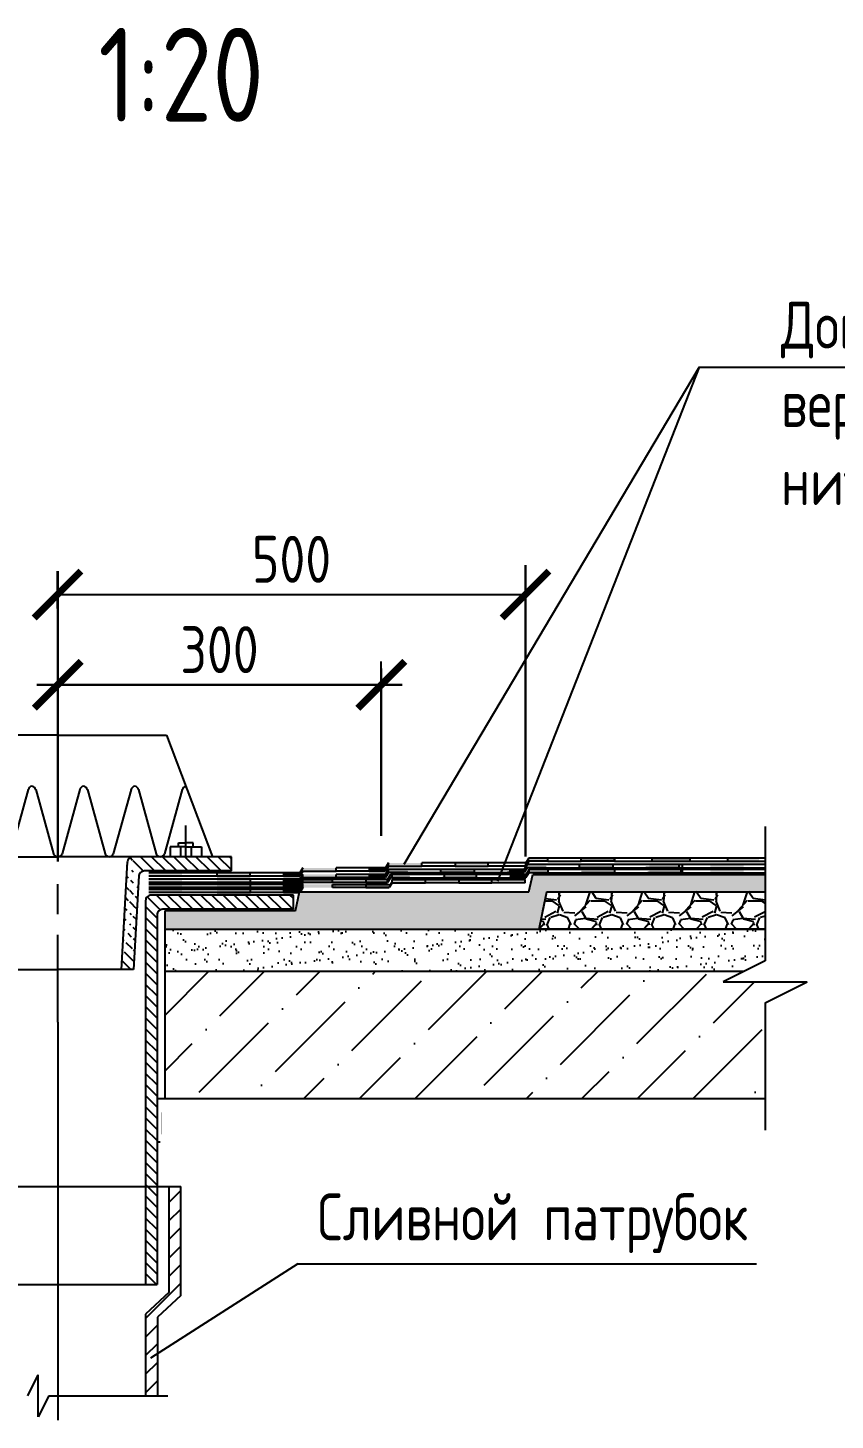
# Model space of a CAD drawing. Header units: millimetres. Extents: x 83035 to 329678, y -103769 to 22061.
# Drawn here: x 231808 to 236113, y -20901 to -13481 of the extents above; entities that cross this region are included whole.
import ezdxf

# ---------------------------------------------------------------- set-up
doc = ezdxf.new("R2010")
doc.units = ezdxf.units.MM
doc.header["$LTSCALE"] = 10
doc.layers.add('Все', color=250, linetype='Continuous')
doc.layers.add('Размерный', color=3, linetype='Continuous', lineweight=30)
doc.layers.add('Текст разрез', color=244, linetype='Continuous', lineweight=20)
doc.styles.add('1.10', font='', dxfattribs={"height": 25})
doc.styles.add('2.5', font='', dxfattribs={"height": 250})
doc.styles.get('1.10').set_extended_font_data('GOST type A')
doc.styles.get('2.5').set_extended_font_data('GOST type A')
doc.dimstyles.new('Размеры', dxfattribs={"dimtxt": 250, "dimasz": 250, "dimexe": 125, "dimexo": 62.5, "dimgap": 62.5, "dimtad": 1, "dimtxsty": '2.5', "dimblk": 'ARCHTICK', "dimcen": 250, "dimadec": 0, "dimazin": 0, "dimtfac": 1, "dimtmove": 1, "dimatfit": 3, "dimfxl": 1.25, "dimarcsym": 0})

# ---------------------------------------------------------------- blocks, each defined once
blk = doc.blocks.new('_ArchTick')
at = {"color": 0, "linetype": 'ByBlock', "const_width": 0.15}
blk.add_lwpolyline([(-0.5, -0.5), (0.5, 0.5)], dxfattribs=at)
blk = doc.blocks.new('*D360')
at = {"layer": 'Размерный', "color": 0, "linetype": 'ByBlock', "lineweight": -2, "ltscale": 500}
for p, q in [((231967.3, -17057.4), (231967.3, -16857.4)), ((233692.2, -17057.4), (233692.2, -16857.4)), ((231967.3, -16982.4), (233692.2, -16982.4))]:
    blk.add_line(p, q, dxfattribs=at)
at = {"layer": 'Размерный', "color": 0, "lineweight": -2, "ltscale": 500, "xscale": 250, "yscale": 250, "zscale": 250, "rotation": 180}
blk.add_blockref('_ArchTick', (231967.3, -16982.4), dxfattribs=at)
at = {"layer": 'Размерный', "color": 0, "lineweight": -2, "ltscale": 500, "xscale": 250, "yscale": 250, "zscale": 250}
blk.add_blockref('_ArchTick', (233692.2, -16982.4), dxfattribs=at)
at = {"layer": 'Размерный', "color": 0, "ltscale": 500, "insert": (232829.7, -16794.9), "char_height": 250, "attachment_point": 5, "style": '2.5'}
blk.add_mtext('300', dxfattribs=at)
blk = doc.blocks.new('*D361')
at = {"layer": 'Размерный', "color": 0, "linetype": 'ByBlock', "lineweight": -2, "ltscale": 500}
for p, q in [((231966.1, -16575.9), (231966.1, -16375.9)), ((234461.5, -16575.9), (234461.5, -16375.9)), ((231966.1, -16500.9), (234461.5, -16500.9))]:
    blk.add_line(p, q, dxfattribs=at)
at = {"layer": 'Размерный', "color": 0, "lineweight": -2, "ltscale": 500, "xscale": 250, "yscale": 250, "zscale": 250, "rotation": 180}
blk.add_blockref('_ArchTick', (231966.1, -16500.9), dxfattribs=at)
at = {"layer": 'Размерный', "color": 0, "lineweight": -2, "ltscale": 500, "xscale": 250, "yscale": 250, "zscale": 250}
blk.add_blockref('_ArchTick', (234461.5, -16500.9), dxfattribs=at)
at = {"layer": 'Размерный', "color": 0, "ltscale": 500, "insert": (233213.8, -16313.4), "char_height": 250, "attachment_point": 5, "style": '2.5'}
blk.add_mtext('500', dxfattribs=at)

msp = doc.modelspace()

# ---------------------------------------------------------------- hatches: boundary and pattern name
at = {"layer": 'Все'}
h = msp.add_hatch(dxfattribs=at)
h.set_pattern_fill('ANSI31', color=0, scale=335.412, angle=90, style=0)
h.set_pattern_definition([(135, (-1056999.146, 145414.79), (-29.6465125, -29.6465125), [])])
edge = h.paths.add_edge_path()
edge.add_line((232892.787, -17898.978), (232367.571, -17898.978))
edge.add_line((232892.787, -17974.475), (232892.787, -17898.978))
edge.add_line((232892.787, -17974.475), (232429.453, -17974.475))
edge.add_arc((232429.694, -18004.549), 30.075, 89.5405124, 180.2141095)
edge.add_line((232337.936, -17925.597), (232305.148, -18500.201))
edge.add_line((232399.816, -18001.213), (232371.342, -18500.201))
edge.add_arc((232367.812, -17929.052), 30.075, 89.5405124, 180.2141095)
edge.add_line((232371.342, -18500.201), (232305.148, -18500.201))
for points in [[(233714.965, -17975.186), (233715.383, -17958.153), (233731.505, -17931.947), (233731.505, -17949.009)], [(233908.601, -17949.009), (233908.601, -17931.947), (233731.503, -17931.947), (233731.503, -17949.009)], [(234262.796, -17949.009), (234262.796, -17931.947), (234085.698, -17931.947), (234085.698, -17949.009)], [(234453.472, -17983.352), (234453.89, -17966.319), (234470.012, -17940.113), (234470.012, -17957.175)], [(234580.909, -17922.831), (234580.909, -17905.769), (234478.954, -17905.769), (234462.414, -17931.947), (234462.414, -17949.009), (234478.954, -17922.831)], [(234571.968, -17940.113), (234470.012, -17940.113), (234470.012, -17957.175), (234571.968, -17957.175)], [(234749.065, -17957.175), (234749.065, -17940.113), (234926.163, -17940.113), (234926.163, -17957.175)], [(234935.104, -17922.831), (234935.104, -17905.769), (234758.007, -17905.769), (234758.007, -17922.831)], [(235120.857, -17957.175), (235120.857, -17940.113), (235297.955, -17940.113), (235297.955, -17957.175)], [(235338.599, -17905.77), (235136.852, -17905.77), (235136.852, -17922.831), (235338.599, -17922.831)], [(235446.745, -17957.175), (235446.745, -17940.113), (235623.843, -17940.113), (235623.843, -17957.175)], [(235706.816, -17905.77), (235540.347, -17905.77), (235540.347, -17922.831), (235706.816, -17922.831)], [(232629.47, -17984.302), (232452.372, -17984.302), (232452.372, -18001.364), (232629.47, -18001.364)], [(232629.64, -18018.645), (232452.543, -18018.645), (232452.543, -18035.707), (232629.64, -18035.707)], [(232994.046, -17984.302), (232816.948, -17984.302), (232816.948, -18001.364), (232994.046, -18001.364)], [(232994.216, -18018.645), (232817.119, -18018.645), (232817.119, -18035.707), (232994.216, -18035.707)], [(233258.104, -17984.33), (233171.143, -17984.302), (233171.143, -18001.364), (233257.686, -18001.364)], [(233258.275, -18018.674), (233171.314, -18018.645), (233171.314, -18035.707), (233257.857, -18035.707)], [(233257.686, -18001.364), (233258.104, -17984.33), (233274.227, -17958.124), (233274.227, -17975.186)], [(233257.857, -18035.707), (233258.275, -18018.674), (233274.397, -17992.468), (233274.397, -18009.53)], [(233257.857, -18062.946), (233258.275, -18045.912), (233274.397, -18019.706), (233274.397, -18036.768)], [(233451.324, -17958.124), (233274.227, -17958.124), (233274.227, -17975.186), (233451.324, -17975.186)], [(233451.495, -17992.468), (233274.397, -17992.468), (233274.397, -18009.53), (233451.495, -18009.53)], [(233274.397, -18019.676), (233274.397, -18036.768), (233436.835, -18036.768), (233436.835, -18019.706)], [(233609.3, -18019.706), (233609.3, -18036.768), (233725.589, -18036.768), (233726.007, -18019.735)], [(233715.383, -17958.153), (233628.422, -17958.124), (233628.422, -17975.186), (233714.965, -17975.186)], [(233715.553, -17992.496), (233628.592, -17992.468), (233628.592, -18009.53), (233715.135, -18009.53)], [(233715.135, -18009.53), (233715.553, -17992.496), (233731.675, -17966.29), (233731.675, -17983.352)], [(233725.589, -18036.768), (233726.008, -18019.734), (233742.13, -17993.528), (233742.13, -18010.59)], [(233833.631, -17966.29), (233731.675, -17966.29), (233731.675, -17983.352), (233833.631, -17983.352)], [(233734.496, -18063.325), (233734.914, -18046.291), (233751.036, -18020.085), (233751.036, -18037.147)], [(233844.085, -17993.528), (233742.13, -17993.528), (233742.13, -18010.59), (233844.085, -18010.59)], [(233928.132, -18037.147), (233928.132, -18020.085), (233751.035, -18020.085), (233751.035, -18037.147)], [(234010.728, -17983.352), (234010.728, -17966.29), (234187.826, -17966.29), (234187.826, -17983.352)], [(234021.183, -18010.59), (234021.183, -17993.528), (234198.28, -17993.528), (234198.28, -18010.59)], [(234282.327, -18037.147), (234282.327, -18020.085), (234105.23, -18020.085), (234105.23, -18037.147)], [(234380.104, -17966.29), (234380.104, -17983.352), (234453.472, -17983.352), (234453.472, -17966.29)], [(234463.926, -17993.528), (234382.472, -17993.528), (234382.472, -18010.59), (234463.926, -18010.59)], [(234463.926, -18010.59), (234464.345, -17993.557), (234480.467, -17967.351), (234480.467, -17984.413)], [(234582.422, -17984.413), (234582.422, -17967.351), (234480.468, -17967.351), (234480.468, -17984.413)], [(234759.52, -17984.413), (234759.52, -17967.351), (234936.617, -17967.351), (234936.617, -17984.413)], [(235120.857, -17984.413), (235120.857, -17967.351), (235297.955, -17967.351), (235297.955, -17984.413)], [(235446.745, -17984.413), (235446.745, -17967.351), (235623.843, -17967.351), (235623.843, -17984.413)], [(232629.64, -18045.884), (232452.543, -18045.884), (232452.543, -18062.946), (232629.64, -18062.946)], [(232629.64, -18072.375), (232452.543, -18072.375), (232452.543, -18089.437), (232629.64, -18089.437)], [(232994.216, -18045.883), (232817.119, -18045.883), (232817.119, -18062.946), (232994.216, -18062.946)], [(232994.216, -18072.374), (232817.119, -18072.374), (232817.119, -18089.437), (232994.216, -18089.437)], [(233258.275, -18045.912), (233171.314, -18045.883), (233171.314, -18062.946), (233257.857, -18062.946)], [(233258.275, -18072.403), (233171.314, -18072.374), (233171.314, -18089.437), (233257.857, -18089.437)], [(233257.857, -18089.437), (233258.275, -18072.403), (233274.397, -18046.197), (233274.397, -18063.259)], [(233451.495, -18046.197), (233274.397, -18046.197), (233274.397, -18063.259), (233451.495, -18063.259)], [(233734.913, -18046.292), (233609.369, -18046.262), (233609.369, -18063.325), (233734.496, -18063.325)]]:
    msp.add_hatch(color=0, dxfattribs=at).paths.add_polyline_path(points)
h = msp.add_hatch(dxfattribs=at)
h.set_pattern_fill('AR-CONC', color=0, scale=11.1804, style=0)
h.set_pattern_definition([(50, (-311123.46, -37027.14), (80.1925575, -7.01594), [8.3853, -92.2383]), (355, (-311123.46, -37027.14), (-15.512954, 84.098089), [6.70824, -73.79064]), (100.4514, (-311116.78, -37027.72), (64.679663, 77.082099), [7.126408, -78.390493]), (46.1842, (-311123.46, -37004.78), (119.321818, -18.505688), [12.57795, -138.35745]), (96.6356, (-311113.52, -37006.32), (104.49903, 108.910274), [10.689613, -117.58572]), (351.1842, (-311123.46, -37004.78), (104.498944, 108.910356), [10.06236, -110.68596]), (21, (-311112.28, -37010.37), (66.736596, -45.0144025), [8.3853, -92.2383]), (326, (-311112.28, -37010.37), (27.203627, 81.074676), [6.70824, -73.79064]), (71.4514, (-311106.72, -37014.12), (93.940251, 36.0602), [7.126408, -78.390493]), (37.5, (-311123.462, -37027.14), (1.3595205, 37.2188644), [0, -72.896208, 0, -74.90868, 0, -74.07015]), (7.5, (-311123.46, -37027.14), (29.4122266, 44.096807), [0, -42.709128, 0, -71.219148, 0, -28.23051]), (327.5, (-311148.394, -37027.14), (59.6834837, -2.5217249), [0, -27.951, 0, -87.20712, 0, -115.71714]), (317.5, (-311159.575, -37027.14), (65.2025465, 11.1921374), [0, -36.3363, 0, -57.914472, 0, -82.17594])])
h.paths.add_polyline_path([(234574.581, -18084.963), (235739.397, -18084.963), (235739.397, -17993.823), (234501.291, -17993.823), (234479.028, -18084.963), (233260.683, -18084.963), (233257.857, -18089.437), (233255.735, -18089.437), (233235.587, -18186.063), (232537.246, -18186.063), (232537.246, -18285.12), (234534.903, -18285.12)])
h = msp.add_hatch(dxfattribs=at)
h.set_pattern_fill('GRAVEL', color=0, scale=279.51, style=0)
h.set_pattern_definition([(228.0128, (-667696.81, 411624.567), (-2236.07950587, -2515.590375), [37.60416, -3722.81829]), (184.9697, (-667721.966, 411596.616), (3354.12029391, 279.50757022), [64.529915, -6388.4596]), (132.5104, (-667786.253, 411591.026), (2795.09740569, -3074.61242443), [45.50087, -4504.592104]), (267.2737, (-667895.262, 411521.149), (279.50888691, 5590.20008245), [58.76362, -5817.5976]), (292.8337, (-667898.057, 411462.452), (-1397.55276867, 3354.11899706), [57.622384, -5704.62385]), (357.2737, (-667875.696, 411409.345), (-5590.20008245, 279.50888691), [58.76362, -5817.5976]), (37.6942, (-667816.999, 411406.55), (-3633.63205317, -2795.09731815), [77.711886, -7693.470544]), (72.2553, (-667755.507, 411454.066), (1956.57300828, 6149.21894659), [73.36802, -7263.43658]), (121.4296, (-667733.146, 411523.944), (-2236.08230153, 3633.62861265), [58.962635, -5837.307244]), (175.2364, (-667763.892, 411574.256), (3074.6102645, -279.5076333), [67.31495, -3298.43127]), (222.3974, (-667830.975, 411579.846), (-3354.1220547, -3074.60778684), [87.05283, -8618.23665]), (138.8141, (-667618.547, 411518.354), (-1956.57082366, 1677.05924905), [29.71219, -2941.51964]), (171.4692, (-667640.908, 411537.92), (3633.62952059, -559.02221094), [56.52726, -5596.21254]), (225, (-667696.81, 411546.3), (-3e-14, -279.510086), [39.52858, -355.75809]), (203.1986, (-667716.376, 411579.846), (1397.5499247, 559.0203704), [21.28692, -2107.39779]), (291.8014, (-667735.94, 411571.46), (-279.509975, 838.5300763), [30.104066, -1475.1034]), (30.9638, (-667724.76, 411543.51), (838.5294472, 559.0206942), [48.894405, -1580.91499]), (161.5651, (-667682.834, 411568.665), (559.0201215, -279.509554), [35.3555, -848.532824]), (16.3895, (-667898.057, 411571.46), (2795.10061448, 838.52796232), [49.52917, -4903.400606]), (70.3462, (-667850.54, 411585.436), (-1118.0386716, -3074.61059692), [41.552236, -4113.66271]), (293.1986, (-667682.834, 411624.567), (-559.0203704, 1397.5499247), [42.573566, -2086.111146]), (343.6105, (-667666.064, 411585.436), (-2795.10061448, 838.52796232), [49.52917, -4903.400606]), (339.444, (-667898.057, 411398.164), (-1397.5505156, 559.018881), [47.76267, -2340.37189]), (294.7751, (-667853.336, 411381.394), (-1397.5478168, 3074.61095644), [40.01968, -3961.954465]), (66.8014, (-667680.04, 411345.057), (559.0203704, 1397.5499247), [42.573566, -2086.111146]), (17.354, (-667663.269, 411384.189), (-3633.63056436, -1118.03846333), [46.85454, -4638.58696]), (69.444, (-667817, 411345.057), (-559.018881, -1397.5505156), [23.881334, -2364.25322]), (101.3099, (-667696.81, 411345.06), (-279.5093382, 1118.0402103), [14.252215, -1410.974586]), (165.9638, (-667699.605, 411359.03), (838.5301526, -279.509457), [57.622384, -1094.826695]), (186.009, (-667755.507, 411373.008), (2795.09993038, 279.50980923), [53.400386, -5286.63062]), (303.6901, (-667724.76, 411518.35), (-279.510373, 559.0198764), [40.31149, -967.47607]), (353.1572, (-667702.4, 411484.812), (4751.66982264, -559.0222355), [70.37894, -6967.503134]), (60.9454, (-667632.523, 411476.427), (-1118.0400076, -1956.5701075), [28.77723, -2848.95431]), (90, (-667618.55, 411501.58), (-279.51, 279.51), [16.7706, -262.7394]), (120.2564, (-667761.097, 411381.394), (1118.0385708, -1956.57068644), [38.83065, -3844.246375]), (48.0128, (-667780.663, 411414.935), (2236.07950587, 2515.590375), [75.208315, -3685.21413]), (0, (-667730.35, 411470.84), (279.51, 279.51), [72.6726, -206.8374]), (325.3048, (-667657.679, 411470.837), (-2795.09839533, 1956.57240647), [44.194444, -4375.246616]), (254.0546, (-667621.342, 411445.68), (-279.509969, -1118.0400354), [40.697215, -1994.16633]), (207.646, (-667632.523, 411406.55), (-5310.68882806, -2795.10215591), [66.26204, -6559.95268]), (175.4261, (-667691.22, 411375.804), (-3633.63015605, 279.50854687), [70.10083, -6939.97447])])
h.paths.add_polyline_path([(234574.581, -18084.963), (234534.903, -18285.12), (235739.397, -18285.12), (235739.397, -18084.963)])
at = {"layer": 'Все', "ltscale": 0.5}
h = msp.add_hatch(dxfattribs=at)
h.set_pattern_fill('AR-SAND', color=0, scale=55.902, style=0)
h.set_pattern_definition([(37.5, (-543165.764, 449154.69), (-3.521455, 107.713302), [0, -84.97104, 0, -95.0334, 0, -90.84075]), (7.5, (-543165.76, 449154.69), (98.934057, 157.76361), [0, -45.83964, 0, -76.58574, 0, -29.34855]), (327.5, (-543234.52, 449154.69), (174.086758, 0.316352), [0, -27.951, 0, -100.6236, 0, -131.3697]), (317.5, (-543234.52, 449154.69), (168.04849, 49.06382), [0, -13.9755, 0, -65.96436, 0, -75.4677])])
h.paths.add_polyline_path([(235627.593, -18508.728), (235739.397, -18452.826), (235739.397, -18285.12), (232537.246, -18285.12), (232537.246, -18379.619), (232537.246, -18508.728)])
h = msp.add_hatch(dxfattribs=at)
h.set_pattern_fill('ANSI36', color=0, scale=1677.06, style=0)
h.set_pattern_definition([(45, (-543165.76, 448038.05), (111.17442, 407.639546), [524.08125, -104.81625, 0, -104.81625])])
h.paths.add_polyline_path([(235739.397, -19187.299), (235739.397, -18676.434), (235963.005, -18564.63), (235515.789, -18564.63), (235627.593, -18508.728), (232537.246, -18508.728), (232537.246, -19187.299)])
at = {"layer": 'Все'}
h = msp.add_hatch(dxfattribs=at)
h.set_pattern_fill('ANSI31', color=0, scale=559.02, style=0)
h.set_pattern_definition([(45, (-311123.46, -37297.87), (-49.410854, 49.410854), [])])
h.paths.add_polyline_path([(231373.442, -20219.92), (231373.442, -19656.452), (231310.579, -19656.452), (231310.579, -20236.482), (231436.305, -20352.59), (231436.305, -20770.904), (231499.167, -20770.904), (231499.167, -20336.028)])
h.paths.add_polyline_path([(232623.989, -20236.482), (232623.989, -19656.452), (232562.108, -19656.452), (232562.108, -20219.014), (232435.401, -20336.028), (232435.401, -20770.904), (232498.264, -20770.904), (232498.264, -20352.59)])

# ---------------------------------------------------------------- linework, layer by layer
at = {"layer": 'Все', "color": 0, "ltscale": 0.5}
for p, q in [((235386.935, -15290.395), (233812.443, -17940.508)), ((235386.935, -15290.395), (234311.242, -18028.693)), ((235386.935, -15290.395), (240041.883, -15290.395)), ((235739.397, -17738.063), (235739.397, -18452.826)), ((235739.397, -18452.826), (235515.789, -18564.63)), ((232537.246, -18508.728), (235627.593, -18508.728)), ((235515.789, -18564.63), (235963.005, -18564.63)), ((235739.397, -18676.434), (235963.005, -18564.63)), ((235739.397, -18676.434), (235739.397, -19355.005)), ((232513.843, -19420.116), (232497.282, -19420.116)), ((233246.858, -20067.899), (232461.518, -20570.057)), ((233246.858, -20067.899), (235692.976, -20067.899)), ((231807.587, -20770.904), (231863.489, -20659.1)), ((231863.489, -20882.708), (231863.489, -20659.1)), ((231919.391, -20770.904), (231863.489, -20882.708)), ((231919.391, -20770.904), (232554.166, -20770.904))]:
    msp.add_line(p, q, dxfattribs=at)
at = {"layer": 'Все', "color": 0}
for p, q in [((234461.548, -16556.787), (234461.548, -16556.787)), ((231967.284, -17251.01), (231386.686, -17251.01)), ((231967.284, -17251.01), (232547.882, -17251.01)), ((232547.882, -17251.01), (232792.942, -17898.978)), ((231809.568, -17540.185), (231714.956, -17882.553)), ((231849.613, -17540.185), (231944.225, -17882.553)), ((232084.956, -17540.185), (231990.343, -17882.553)), ((232125, -17540.185), (232219.612, -17882.553)), ((232357.973, -17540.185), (232263.361, -17882.553)), ((232398.017, -17540.185), (232492.629, -17882.553)), ((232630.99, -17540.185), (232536.378, -17882.553)), ((232650.212, -17898.978), (232650.212, -17731.371)), ((232650.212, -17845.362), (232566.583, -17845.362)), ((232566.583, -17845.362), (232566.583, -17898.978)), ((232611.512, -17845.362), (232611.512, -17824.823)), ((232611.512, -17824.823), (232650.212, -17824.823)), ((232622.054, -17845.362), (232622.054, -17898.978)), ((232688.911, -17824.823), (232650.212, -17824.823)), ((232650.212, -17845.362), (232733.84, -17845.362)), ((232678.37, -17845.362), (232678.37, -17898.978)), ((232688.911, -17845.362), (232688.911, -17824.823)), ((232733.84, -17845.362), (232733.84, -17898.978)), ((231566.997, -17898.978), (231967.284, -17898.978)), ((232367.571, -17898.978), (231967.284, -17898.978)), ((232337.936, -17925.597), (232305.148, -18500.201)), ((232892.787, -17898.978), (232367.571, -17898.978)), ((232892.787, -17974.475), (232892.787, -17898.978)), ((233731.505, -17949.009), (233714.965, -17975.186)), ((233731.505, -17931.947), (233715.383, -17958.153)), ((233731.503, -17949.009), (233731.503, -17931.947)), ((233731.503, -17949.009), (233731.503, -17931.947)), ((233731.503, -17949.009), (233908.601, -17949.009)), ((233908.601, -17949.009), (233908.601, -17931.947)), ((234462.414, -17931.947), (233908.601, -17931.947)), ((234085.698, -17949.009), (233908.601, -17949.009)), ((234085.698, -17931.947), (234085.698, -17949.009)), ((234085.698, -17949.009), (234262.796, -17949.009)), ((234262.796, -17949.009), (234262.796, -17931.947)), ((234462.414, -17949.009), (234262.796, -17949.009)), ((234470.012, -17940.113), (234453.89, -17966.319)), ((234478.954, -17905.769), (234462.414, -17931.947)), ((234478.954, -17922.831), (234462.414, -17949.009)), ((234462.414, -17949.009), (234462.414, -17931.947)), ((235739.397, -17940.113), (234470.012, -17940.113)), ((234571.968, -17940.113), (234470.012, -17940.113)), ((235739.397, -17905.769), (234478.954, -17905.769)), ((234580.909, -17905.769), (234478.954, -17905.769)), ((234580.909, -17922.831), (234478.954, -17922.831)), ((234580.909, -17922.831), (234580.909, -17905.769)), ((234580.909, -17922.831), (234758.007, -17922.831)), ((234749.065, -17957.175), (234749.065, -17940.113)), ((234758.007, -17922.831), (234758.007, -17905.769)), ((234758.007, -17905.769), (234935.104, -17905.769)), ((234935.104, -17922.831), (234758.007, -17922.831)), ((234926.163, -17940.113), (234926.163, -17957.175)), ((234935.104, -17905.769), (234935.104, -17922.831)), ((234935.104, -17922.832), (234935.104, -17905.77)), ((234935.104, -17922.831), (235739.397, -17922.831)), ((235136.852, -17922.832), (235136.852, -17905.769)), ((235136.852, -17922.832), (235136.852, -17905.77)), ((235136.852, -17905.77), (235338.599, -17905.77)), ((235136.852, -17922.832), (235338.599, -17922.832)), ((235280.358, -17957.175), (235280.358, -17940.113)), ((235298.475, -17957.175), (235298.475, -17940.113)), ((235338.599, -17922.832), (235338.599, -17905.77)), ((235338.599, -17922.832), (235338.599, -17905.77)), ((235540.347, -17922.832), (235540.347, -17905.769)), ((235706.816, -17905.77), (235540.347, -17905.77)), ((235540.347, -17922.831), (235706.816, -17922.832)), ((232399.816, -18001.213), (232371.342, -18500.201)), ((232892.787, -17974.475), (232429.453, -17974.475)), ((233171.143, -17984.302), (232452.372, -17984.302)), ((233171.143, -18001.364), (232452.372, -18001.364)), ((233171.314, -18018.645), (232452.372, -18018.645)), ((232816.948, -18001.364), (232816.53, -17984.33)), ((232816.948, -18001.364), (232994.046, -18001.364)), ((232994.046, -18001.364), (232994.046, -17984.302)), ((232994.216, -18035.707), (232994.216, -18018.645)), ((233171.143, -17984.302), (233171.143, -18001.364)), ((233258.104, -17984.33), (233171.143, -17984.302)), ((233171.143, -18001.364), (233257.686, -18001.364)), ((233171.314, -18018.645), (233171.314, -18035.707)), ((233258.275, -18018.674), (233171.314, -18018.645)), ((233274.227, -17975.186), (233257.686, -18001.364)), ((233257.686, -18001.364), (233258.104, -17984.33)), ((233274.397, -18009.53), (233257.857, -18035.707)), ((233257.857, -18035.707), (233258.275, -18018.674)), ((233274.227, -17958.124), (233258.104, -17984.33)), ((233274.397, -17992.468), (233258.275, -18018.674)), ((233274.397, -18019.706), (233258.275, -18045.912)), ((233274.397, -18009.53), (233273.979, -17992.496)), ((233274.227, -17975.186), (233451.324, -17975.186)), ((233274.397, -18009.53), (233451.495, -18009.53)), ((233274.397, -18036.768), (233274.4, -18019.676)), ((233274.4, -18019.676), (233432.202, -18019.706)), ((233432.202, -18036.768), (233432.202, -18019.706)), ((233609.3, -18019.706), (233432.202, -18019.706)), ((233451.324, -17975.186), (233451.324, -17958.124)), ((233628.422, -17958.124), (233451.324, -17958.124)), ((233628.422, -17975.186), (233451.324, -17975.186)), ((233451.495, -18009.53), (233451.495, -17992.468)), ((233628.592, -17992.468), (233451.495, -17992.468)), ((233628.592, -18009.53), (233451.495, -18009.53)), ((233609.3, -18019.706), (233609.3, -18036.768)), ((233726.007, -18019.735), (233609.3, -18019.706)), ((233628.422, -17958.124), (233628.422, -17975.186)), ((233715.383, -17958.153), (233628.422, -17958.124)), ((233628.422, -17975.186), (233714.965, -17975.186)), ((233628.592, -17992.468), (233628.592, -18009.53)), ((233715.553, -17992.496), (233628.592, -17992.468)), ((233628.592, -18009.53), (233715.135, -18009.53)), ((233714.965, -17975.186), (233715.383, -17958.153)), ((233731.675, -17983.352), (233715.135, -18009.53)), ((233715.135, -18009.53), (233715.553, -17992.496)), ((233731.675, -17966.29), (233715.553, -17992.496)), ((233742.13, -18010.59), (233725.589, -18036.768)), ((233725.589, -18036.768), (233726.008, -18019.706)), ((233742.13, -17993.528), (233726.008, -18019.734)), ((234453.472, -17966.29), (233731.675, -17966.29)), ((233731.675, -17983.352), (233731.675, -17966.29)), ((233833.631, -17966.29), (233731.675, -17966.29)), ((233833.631, -17983.352), (233731.675, -17983.352)), ((234463.926, -17993.528), (233742.13, -17993.528)), ((233844.085, -17993.528), (233742.13, -17993.528)), ((233844.085, -18010.59), (233742.13, -18010.59)), ((233750.967, -18010.59), (233750.967, -17993.528)), ((233751.035, -18020.085), (234459.425, -18020.085)), ((233751.035, -18037.147), (233751.035, -18020.085)), ((233751.035, -18037.147), (233751.035, -18020.085)), ((233833.631, -17983.352), (234010.728, -17983.352)), ((233844.085, -18010.59), (234021.183, -18010.59)), ((233928.132, -18037.147), (233928.132, -18020.085)), ((234010.728, -17983.352), (234010.728, -17966.29)), ((234187.826, -17983.352), (234010.728, -17983.352)), ((234198.28, -18010.59), (234021.183, -18010.59)), ((234030.02, -18010.59), (234030.02, -17993.528)), ((234105.23, -18020.085), (234105.23, -18037.147)), ((234187.826, -17966.29), (234187.826, -17983.352)), ((234187.826, -17983.352), (234453.472, -17983.352)), ((234198.28, -17993.528), (234198.28, -18010.59)), ((234198.28, -18010.59), (234463.926, -18010.59)), ((234282.327, -18037.147), (234282.327, -18020.085)), ((234453.472, -17983.352), (234364.923, -17983.352)), ((234463.926, -18010.59), (234375.378, -18010.59)), ((234380.104, -17983.352), (234380.104, -17966.29)), ((234380.104, -17966.29), (234453.472, -17966.29)), ((234453.472, -17983.352), (234380.104, -17983.352)), ((234382.472, -18010.591), (234382.472, -17993.528)), ((234382.472, -17993.528), (234463.926, -17993.528)), ((234463.926, -18010.59), (234382.472, -18010.59)), ((234470.012, -17957.175), (234453.472, -17983.352)), ((234453.472, -17983.352), (234453.472, -17966.29)), ((234459.425, -18037.147), (234459.425, -18020.085)), ((234480.467, -17984.413), (234463.926, -18010.59)), ((234463.926, -18010.59), (234463.926, -17993.528)), ((234480.467, -17967.351), (234464.345, -17993.557)), ((234571.968, -17957.175), (234470.012, -17957.175)), ((234479.028, -18084.963), (234501.291, -17993.823)), ((235739.397, -17967.351), (234480.467, -17967.351)), ((234582.422, -17967.351), (234480.467, -17967.351)), ((234582.422, -17984.413), (234480.467, -17984.413)), ((234480.468, -17984.413), (234480.468, -17967.351)), ((234501.291, -17993.823), (235739.397, -17993.823)), ((234571.968, -17957.175), (234749.065, -17957.175)), ((234582.422, -17984.413), (234582.422, -17967.351)), ((234582.422, -17984.413), (234759.52, -17984.413)), ((234926.163, -17957.175), (234749.065, -17957.175)), ((234936.617, -17984.413), (234759.52, -17984.413)), ((234926.163, -17957.175), (235739.397, -17957.175)), ((234936.617, -17967.351), (234936.617, -17984.413)), ((234936.617, -17984.413), (235739.397, -17984.413)), ((235280.358, -17957.175), (235103.26, -17957.175)), ((235290.812, -17984.413), (235113.715, -17984.413)), ((235290.812, -17984.413), (235290.812, -17967.351)), ((235298.475, -17984.413), (235298.475, -17967.351)), ((231967.284, -18205.482), (231967.284, -18045.113)), ((233171.314, -18035.707), (232452.372, -18035.707)), ((233171.314, -18045.883), (232452.372, -18045.883)), ((233171.314, -18062.946), (232452.372, -18062.946)), ((233171.314, -18072.374), (232452.372, -18072.374)), ((233171.314, -18089.437), (232452.372, -18089.437)), ((233223.752, -18102.926), (232465.234, -18102.926)), ((232568.611, -18178.424), (232493.114, -18102.926)), ((232627.904, -18178.424), (232552.407, -18102.926)), ((232687.197, -18178.424), (232611.7, -18102.926)), ((232746.49, -18178.424), (232670.993, -18102.926)), ((232805.783, -18178.424), (232730.286, -18102.926)), ((232865.076, -18178.424), (232789.579, -18102.926)), ((232817.119, -18035.707), (232994.216, -18035.707)), ((232817.119, -18062.946), (232994.216, -18062.946)), ((232817.119, -18089.437), (232994.216, -18089.437)), ((232924.369, -18178.424), (232848.872, -18102.926)), ((232983.663, -18178.424), (232908.165, -18102.926)), ((233042.956, -18178.424), (232967.458, -18102.926)), ((232994.216, -18062.946), (232994.216, -18045.883)), ((232994.216, -18089.437), (232994.216, -18072.374)), ((233102.249, -18178.424), (233026.751, -18102.926)), ((233161.542, -18178.424), (233086.044, -18102.926)), ((233220.835, -18178.424), (233145.337, -18102.926)), ((233171.314, -18035.707), (233257.857, -18035.707)), ((233171.314, -18045.883), (233171.314, -18062.946)), ((233258.275, -18045.912), (233171.314, -18045.883)), ((233171.314, -18062.946), (233257.857, -18062.946)), ((233171.314, -18072.374), (233171.314, -18089.437)), ((233258.275, -18072.403), (233171.314, -18072.374)), ((233171.314, -18089.437), (233257.857, -18089.437)), ((233223.752, -18122.048), (233204.63, -18102.926)), ((233223.752, -18178.424), (233223.752, -18102.926)), ((233235.587, -18186.063), (233256.668, -18084.963)), ((233256.668, -18084.963), (234479.028, -18084.963)), ((233274.397, -18036.768), (233257.857, -18062.946)), ((233257.857, -18062.946), (233258.275, -18045.912)), ((233274.397, -18063.259), (233257.857, -18089.437)), ((233257.857, -18089.437), (233258.275, -18072.403)), ((233274.397, -18046.197), (233258.275, -18072.403)), ((233432.202, -18036.768), (233274.397, -18036.768)), ((233274.397, -18063.259), (233274.397, -18046.167)), ((233609.3, -18036.768), (233432.202, -18036.768)), ((233432.271, -18063.325), (233432.271, -18046.262)), ((233432.271, -18046.262), (233734.914, -18046.262)), ((233609.369, -18063.325), (233432.271, -18063.325)), ((233609.3, -18036.768), (233725.589, -18036.768)), ((233725.589, -18036.768), (233609.3, -18036.768)), ((233609.369, -18046.262), (233609.369, -18063.325)), ((233609.369, -18046.262), (233734.913, -18046.292)), ((233609.369, -18063.325), (233734.496, -18063.325)), ((233734.496, -18063.325), (233609.369, -18063.325)), ((233751.036, -18037.147), (233734.496, -18063.325)), ((233751.035, -18037.147), (233928.132, -18037.147)), ((234105.23, -18037.147), (233928.132, -18037.147)), ((234105.23, -18037.147), (234282.327, -18037.147)), ((234459.425, -18037.147), (234282.327, -18037.147)), ((234554.54, -18186.063), (234574.581, -18084.963)), ((234574.581, -18084.963), (235739.397, -18084.963)), ((234574.581, -18084.963), (235739.397, -18084.963)), ((232435.401, -18133.113), (232435.401, -20179.015)), ((232497.282, -18225.681), (232435.401, -18163.799)), ((232512.978, -18182.083), (232443.434, -18112.539)), ((233223.752, -18178.424), (232527.116, -18178.424)), ((232497.282, -18284.974), (232435.401, -18223.092)), ((232497.282, -18208.61), (232497.282, -20179.015)), ((232537.246, -18186.063), (232537.246, -19187.299)), ((232537.246, -18186.063), (232537.246, -18285.12)), ((232537.246, -18186.063), (232537.246, -18379.619)), ((231967.284, -18779.43), (231967.284, -18314.367)), ((232497.282, -18344.267), (232435.401, -18282.385)), ((232537.246, -18285.12), (235739.397, -18285.12)), ((232497.282, -18403.56), (232435.401, -18341.678)), ((232497.282, -18462.853), (232435.401, -18400.971)), ((232497.282, -18522.146), (232435.401, -18460.264)), ((231629.42, -18500.201), (231967.284, -18500.201)), ((232305.148, -18500.201), (231967.284, -18500.201)), ((232371.342, -18500.201), (232305.148, -18500.201)), ((232497.282, -18581.439), (232435.401, -18519.557)), ((232497.282, -18640.732), (232435.401, -18578.85)), ((232497.282, -18640.732), (232435.401, -18578.85)), ((232497.282, -18700.025), (232435.401, -18638.143)), ((232497.282, -18759.318), (232435.401, -18697.436)), ((232497.282, -18818.611), (232435.401, -18756.729)), ((231967.284, -18779.43), (231967.284, -20901.23)), ((232497.282, -18877.904), (232435.401, -18816.022)), ((232497.282, -18937.197), (232435.401, -18875.315)), ((232497.282, -18996.49), (232435.401, -18934.608)), ((232497.282, -19055.783), (232435.401, -18993.901)), ((232497.282, -19055.783), (232435.401, -18993.901)), ((232497.282, -19115.076), (232435.401, -19053.194)), ((232497.282, -19174.369), (232435.401, -19112.487)), ((232497.282, -19233.662), (232435.401, -19171.78)), ((232497.282, -19187.299), (235739.397, -19187.299)), ((232497.282, -19292.955), (232435.401, -19231.073)), ((232497.282, -19352.248), (232435.401, -19290.366)), ((232497.282, -19411.541), (232435.401, -19349.66)), ((232497.282, -19470.834), (232435.401, -19408.953)), ((232497.282, -19470.834), (232435.401, -19408.953)), ((232497.282, -19530.127), (232435.401, -19468.246)), ((232497.282, -19589.42), (232435.401, -19527.539)), ((232497.282, -19648.713), (232435.401, -19586.832)), ((232497.282, -19708.007), (232435.401, -19646.125)), ((232497.282, -19767.3), (232435.401, -19705.418)), ((232497.282, -19826.593), (232435.401, -19764.711)), ((232497.282, -19885.886), (232435.401, -19824.004)), ((232497.282, -19885.886), (232435.401, -19824.004)), ((232497.282, -19945.179), (232435.401, -19883.297)), ((232497.282, -20004.472), (232435.401, -19942.59)), ((232497.282, -20004.472), (232435.401, -19942.59)), ((232497.282, -20063.765), (232435.401, -20001.883)), ((232497.282, -20123.058), (232435.401, -20061.176)), ((232497.282, -20182.351), (232435.401, -20120.469)), ((232435.401, -20179.015), (232497.282, -20179.015)), ((232562.108, -20219.014), (232435.401, -20336.028)), ((232623.989, -20236.482), (232498.264, -20352.59)), ((232435.401, -20336.028), (232435.401, -20770.904)), ((232498.264, -20352.59), (232498.264, -20770.904))]:
    msp.add_line(p, q, dxfattribs=at)
for points in [[(234534.903, -18285.12), (234574.581, -18084.963), (235739.397, -18084.963), (235739.397, -18285.12), (234534.903, -18285.12)], [(233235.587, -18186.063), (232537.246, -18186.063)], [(234554.54, -18186.063), (234554.54, -18186.063)], [(231310.579, -19656.452), (232623.989, -19656.452)], [(232562.108, -20219.014), (232562.108, -19656.452)], [(232623.989, -20236.482), (232623.989, -19656.452)], [(231499.167, -20179.015), (232435.401, -20179.015)]]:
    msp.add_lwpolyline(points, dxfattribs=at)
at = {"layer": 'Все', "color": 0, "const_width": 0.559}
for points in [[(232497.282, -19216.898), (232513.843, -19216.898)], [(232513.843, -19420.116), (232513.843, -19216.898)], [(232522.118, -19261.491), (232522.118, -19377.264)]]:
    msp.add_lwpolyline(points, dxfattribs=at)
at = {"layer": 'Все', "color": 0}
for centre, radius, start, end in [((231833.044, -17547.234), 24.511, 98.0995373, 165.8186077), ((231826.137, -17547.234), 24.511, 14.1813923, 81.9004627), ((232108.431, -17547.234), 24.511, 98.0995373, 165.8186077), ((232101.524, -17547.234), 24.511, 14.1813923, 81.9004627), ((232381.448, -17547.234), 24.511, 98.0995373, 165.8186077), ((232374.541, -17547.234), 24.511, 14.1813923, 81.9004627), ((232654.466, -17547.234), 24.511, 98.0995373, 165.8186077), ((231967.35, -17874.429), 24.511, 199.3548393, 267.0739097), ((231967.218, -17874.429), 24.511, 272.9260903, 340.6451607), ((232242.737, -17874.429), 24.511, 199.3548393, 267.0739097), ((232240.235, -17874.429), 24.511, 272.9260903, 340.6451607), ((232367.812, -17929.052), 30.075, 89.5405124, 180.2141095), ((232515.755, -17874.429), 24.511, 199.3548393, 267.0739097), ((232513.252, -17874.429), 24.511, 272.9260903, 340.6451607), ((232429.694, -18004.549), 30.075, 89.5405124, 180.2141095), ((232465.475, -18133), 30.075, 89.5405124, 180.2141095), ((232527.357, -18208.498), 30.075, 89.5405124, 180.2141095)]:
    msp.add_arc(centre, radius, start, end, dxfattribs=at)
at = {"layer": 'Размерный', "color": 0}
for p, q in [((231967.284, -17924.016), (231967.284, -16376.103)), ((234461.548, -17897.174), (234461.548, -16344.702)), ((233692.161, -17787.192), (233692.161, -16894.778)), ((233803.965, -16982.353), (231855.48, -16982.353)), ((233692.161, -17038.255), (233692.161, -17038.255))]:
    msp.add_line(p, q, dxfattribs=at)

# ---------------------------------------------------------------- block references
at = {"layer": 'Все', "color": 0, "xscale": 111.8040000000037, "yscale": 111.8040000000037, "zscale": 111.804, "rotation": 180}
for p in [(231967.284, -16500.885), (231967.284, -16982.353)]:
    msp.add_blockref('_ArchTick', p, dxfattribs=at)
at = {"layer": 'Все', "color": 0, "xscale": 111.8040000000037, "yscale": 111.8040000000037, "zscale": 111.804}
msp.add_blockref('_ArchTick', (234461.548, -16500.885), dxfattribs=at)
at = {"layer": 'Размерный', "color": 0, "xscale": 111.8040000000037, "yscale": 111.8040000000037, "zscale": 111.804}
msp.add_blockref('_ArchTick', (233692.161, -16982.353), dxfattribs=at)

# ---------------------------------------------------------------- texts
at = {"layer": 'Размерный', "color": 0, "lineweight": 18, "insert": (232183.261, -13481.223), "char_height": 500, "width": 1573.125, "attachment_point": 1, "style": '1.10'}
msp.add_mtext('1:20', dxfattribs=at)
at = {"layer": 'Текст разрез', "color": 0, "char_height": 250, "width": 4000.6321, "attachment_point": 1, "style": '2.5'}
for s, insert in [('Дополнительные слои\\Pверхний -КК-СТ-БЭ-К/ПП-5.0\\Pнижний -КК-СТ-БЭ-ПП/ПП-3.5', (235823.325, -14941.035)), ('Сливной патрубок', (233351.613, -19692.882))]:
    msp.add_mtext(s, dxfattribs=dict(at, insert=insert))

# ---------------------------------------------------------------- dimensions: what is measured, and where the dimension line sits
at = {"layer": 'Размерный', "color": 0, "ltscale": 500}
for base, p1, p2, text, picture, middle in [((234461.548, -16500.885), (231966.099, -17898.908), (234461.548, -17898.908), '500', '*D361', (233213.824, -16313.385)), ((233692.161, -16982.353), (231967.284, -17898.978), (233692.161, -17787.192), '300', '*D360', (232829.723, -16794.853))]:
    dim = msp.add_linear_dim(base=base, p1=p1, p2=p2, text=text, dimstyle='Размеры', override={"dimfxl": 75, "dimfxlon": 1}, dxfattribs=at)
    dim.commit()
    dim.dimension.update_dxf_attribs({"geometry": picture, "text_midpoint": middle})

doc.saveas('drawing.dxf')
